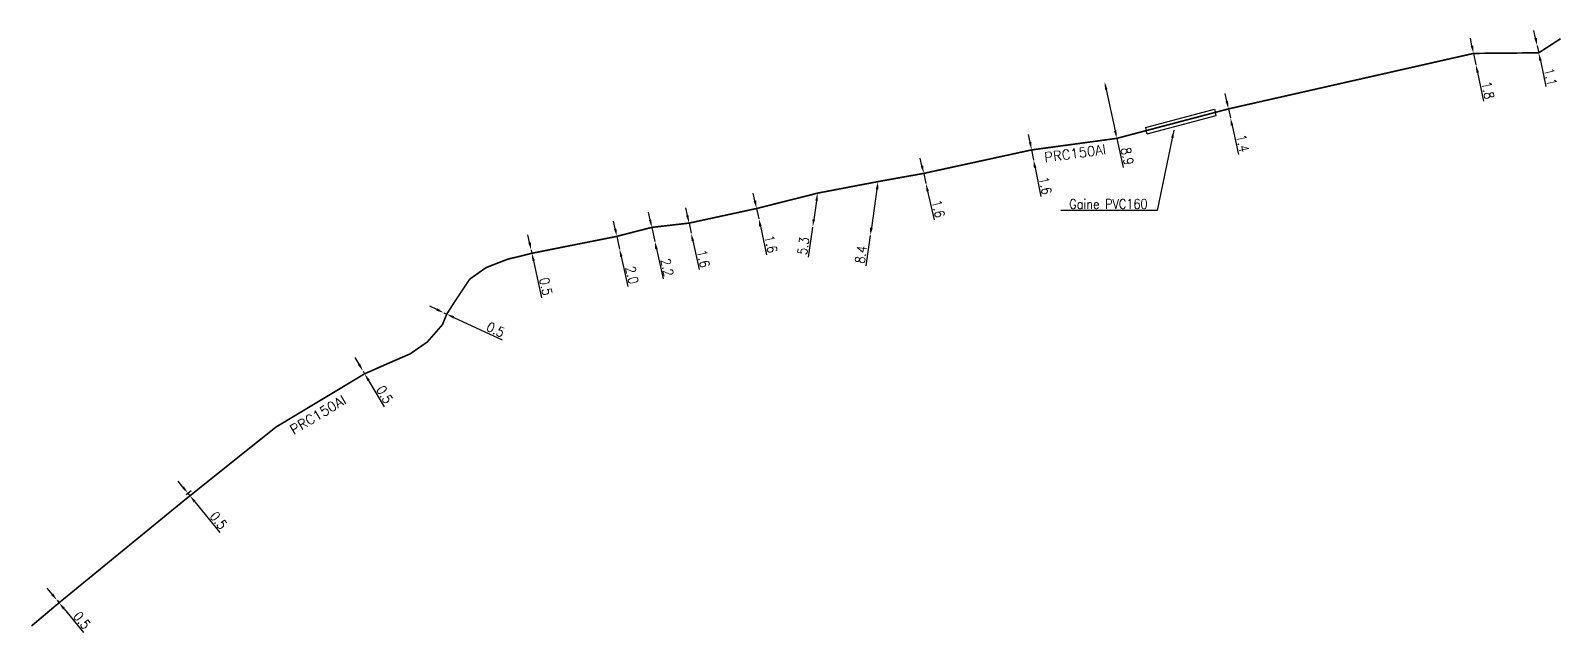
# Model space of a CAD drawing. Header units: millimetres. Extents: x 86000 to 86986, y 139260 to 140001.
# Drawn here: x 85999.9 to 86235.8, y 139908.5 to 140001.3 of the extents above; entities that cross this region are included whole.
import ezdxf
from ezdxf.enums import TextEntityAlignment as Align

# ---------------------------------------------------------------- set-up
doc = ezdxf.new("R2010")
doc.units = ezdxf.units.MM
doc.header["$PDMODE"] = 34
doc.layers.get('DEFPOINTS').update_dxf_attribs({"linetype": 'CONTINUOUS'})
doc.layers.add('M_130', color=3, linetype='M_ST_15')
doc.layers.add('M_400', color=7, linetype='CONTINUOUS')
doc.styles.get("Standard").update_dxf_attribs({"font": 'romans.shx', "width": 0.85})
doc.linetypes.add('M_ST_15', pattern='A,5,-0.3,["XX",Standard,S=1,R=0,X=0,Y=-0.5],-2.5', length=7.8)
doc.dimstyles.get("Standard").update_dxf_attribs({"dimtxt": 1.5, "dimasz": 1.2, "dimexe": 0.625, "dimexo": 0.625, "dimgap": 0.25, "dimtad": 1, "dimdec": 1, "dimzin": 0, "dimdsep": 46, "dimtxsty": 'Standard', "dimcen": -0.5, "dimadec": 0, "dimazin": 0, "dimtfac": 1, "dimtdec": 1, "dimtmove": 0, "dimatfit": 3, "dimfxl": 1, "dimtolj": 1, "dimtzin": 0, "dimarcsym": 0})

# ---------------------------------------------------------------- blocks, each defined once
blk = doc.blocks.new('*D0')
at = {"layer": 'DEFPOINTS', "color": 0, "linetype": 'Continuous', "transparency": 16777216}
for p in [(86003.95, 139913.48), (86003.95, 139913.48), (86004.26, 139913.09)]:
    blk.add_point(p, dxfattribs=at)
at = {"layer": 'M_130', "color": 0, "linetype": 'Continuous', "lineweight": -2, "transparency": 16777216}
for p, q in [((86003.19, 139914.41), (86002.43, 139915.34)), ((86003.95, 139913.48), (86004.26, 139913.09)), ((86005.03, 139912.17), (86008.01, 139908.52))]:
    blk.add_line(p, q, dxfattribs=at)
at = {"layer": 'M_130', "color": 0, "linetype": 'Continuous', "transparency": 16777216}
for points in [[(86003.34, 139914.54), (86003.03, 139914.28), (86003.95, 139913.48)], [(86005.18, 139912.29), (86004.87, 139912.04), (86004.26, 139913.09)]]:
    blk.add_solid(points, dxfattribs=at)
at = {"layer": 'M_130', "color": 0, "linetype": 'Continuous', "transparency": 16777216, "insert": (86007.78, 139910.38), "char_height": 1.5, "attachment_point": 5, "rotation": 309.315}
blk.add_mtext('\\A1;0.5', dxfattribs=at)
blk = doc.blocks.new('*D1')
at = {"layer": 'DEFPOINTS', "color": 0, "linetype": 'Continuous', "transparency": 16777216}
for p in [(86023.38, 139929.38), (86023.7, 139928.99), (86024.11, 139929.97)]:
    blk.add_point(p, dxfattribs=at)
at = {"layer": 'M_130', "color": 0, "linetype": 'Continuous', "lineweight": -2, "transparency": 16777216}
for p, q in [((86023.35, 139930.9), (86022.59, 139931.83)), ((86023.86, 139929.77), (86024.6, 139930.37)), ((86024.11, 139929.97), (86024.43, 139929.59)), ((86024.18, 139929.38), (86024.91, 139929.98)), ((86025.19, 139928.66), (86029.05, 139923.92))]:
    blk.add_line(p, q, dxfattribs=at)
at = {"layer": 'M_130', "color": 0, "linetype": 'Continuous', "transparency": 16777216}
for points in [[(86023.51, 139931.03), (86023.2, 139930.78), (86024.11, 139929.97)], [(86025.34, 139928.78), (86025.03, 139928.53), (86024.43, 139929.59)]]:
    blk.add_solid(points, dxfattribs=at)
at = {"layer": 'M_130', "color": 0, "linetype": 'Continuous', "transparency": 16777216, "insert": (86028.83, 139925.78), "char_height": 1.5, "attachment_point": 5, "rotation": 309.2171}
blk.add_mtext('\\A1;0.5', dxfattribs=at)
blk = doc.blocks.new('*D2')
at = {"layer": 'DEFPOINTS', "color": 0, "linetype": 'Continuous', "transparency": 16777216}
for p in [(86051.1, 139948.8), (86051.1, 139948.8), (86051.35, 139948.37)]:
    blk.add_point(p, dxfattribs=at)
at = {"layer": 'M_130', "color": 0, "linetype": 'Continuous', "lineweight": -2, "transparency": 16777216}
for p, q in [((86050.49, 139949.83), (86049.87, 139950.87)), ((86051.1, 139948.8), (86051.35, 139948.37)), ((86051.97, 139947.34), (86054.37, 139943.29))]:
    blk.add_line(p, q, dxfattribs=at)
at = {"layer": 'M_130', "color": 0, "linetype": 'Continuous', "transparency": 16777216}
for points in [[(86050.66, 139949.94), (86050.31, 139949.73), (86051.1, 139948.8)], [(86052.14, 139947.44), (86051.79, 139947.24), (86051.35, 139948.37)]]:
    blk.add_solid(points, dxfattribs=at)
at = {"layer": 'M_130', "color": 0, "linetype": 'Continuous', "transparency": 16777216, "insert": (86054.42, 139945.17), "char_height": 1.5, "attachment_point": 5, "rotation": 300.6919}
blk.add_mtext('\\A1;0.5', dxfattribs=at)
blk = doc.blocks.new('*D3')
at = {"layer": 'DEFPOINTS', "color": 0, "linetype": 'Continuous', "transparency": 16777216}
for p in [(86063.55, 139957.78), (86063.55, 139957.78), (86064.01, 139957.57)]:
    blk.add_point(p, dxfattribs=at)
at = {"layer": 'M_130', "color": 0, "linetype": 'Continuous', "lineweight": -2, "transparency": 16777216}
for p, q in [((86062.46, 139958.28), (86061.38, 139958.78)), ((86063.55, 139957.78), (86064.01, 139957.57)), ((86065.1, 139957.06), (86072.56, 139953.61))]:
    blk.add_line(p, q, dxfattribs=at)
at = {"layer": 'M_130', "color": 0, "linetype": 'Continuous', "transparency": 16777216}
for points in [[(86062.55, 139958.46), (86062.38, 139958.1), (86063.55, 139957.78)], [(86065.18, 139957.24), (86065.01, 139956.88), (86064.01, 139957.57)]]:
    blk.add_solid(points, dxfattribs=at)
at = {"layer": 'M_130', "color": 0, "linetype": 'Continuous', "transparency": 16777216, "insert": (86071.54, 139955.18), "char_height": 1.5, "attachment_point": 5, "rotation": 335.1706}
blk.add_mtext('\\A1;0.5', dxfattribs=at)
blk = doc.blocks.new('*D4')
at = {"layer": 'DEFPOINTS', "color": 0, "linetype": 'Continuous', "transparency": 16777216}
for p in [(86077.02, 139967.43), (86077.02, 139967.43), (86077.13, 139966.94)]:
    blk.add_point(p, dxfattribs=at)
at = {"layer": 'M_130', "color": 0, "linetype": 'Continuous', "lineweight": -2, "transparency": 16777216}
for p, q in [((86076.76, 139968.6), (86076.51, 139969.77)), ((86077.02, 139967.43), (86077.13, 139966.94)), ((86077.38, 139965.77), (86078.63, 139960.07))]:
    blk.add_line(p, q, dxfattribs=at)
at = {"layer": 'M_130', "color": 0, "linetype": 'Continuous', "transparency": 16777216}
for points in [[(86076.96, 139968.64), (86076.57, 139968.56), (86077.02, 139967.43)], [(86077.58, 139965.81), (86077.19, 139965.72), (86077.13, 139966.94)]]:
    blk.add_solid(points, dxfattribs=at)
at = {"layer": 'M_130', "color": 0, "linetype": 'Continuous', "transparency": 16777216, "insert": (86079.27, 139961.83), "char_height": 1.5, "attachment_point": 5, "rotation": 282.3321}
blk.add_mtext('\\A1;0.5', dxfattribs=at)
blk = doc.blocks.new('*D5')
at = {"layer": 'DEFPOINTS', "color": 0, "linetype": 'Continuous', "transparency": 16777216}
for p in [(86090.22, 139969.55), (86090.64, 139967.59), (86090.64, 139967.59)]:
    blk.add_point(p, dxfattribs=at)
at = {"layer": 'M_130', "color": 0, "linetype": 'Continuous', "lineweight": -2, "transparency": 16777216}
for p, q in [((86089.96, 139970.72), (86089.7, 139971.89)), ((86090.22, 139969.55), (86090.64, 139967.59)), ((86090.9, 139966.42), (86091.91, 139961.82))]:
    blk.add_line(p, q, dxfattribs=at)
at = {"layer": 'M_130', "color": 0, "linetype": 'Continuous', "transparency": 16777216}
for points in [[(86090.16, 139970.76), (86089.77, 139970.68), (86090.22, 139969.55)], [(86091.1, 139966.46), (86090.71, 139966.38), (86090.64, 139967.59)]]:
    blk.add_solid(points, dxfattribs=at)
at = {"layer": 'M_130', "color": 0, "linetype": 'Continuous', "transparency": 16777216, "insert": (86092.55, 139963.58), "char_height": 1.5, "attachment_point": 5, "rotation": 282.3383}
blk.add_mtext('\\A1;2.0', dxfattribs=at)
blk = doc.blocks.new('*D6')
at = {"layer": 'DEFPOINTS', "color": 0, "linetype": 'Continuous', "transparency": 16777216}
for p in [(86095.6, 139970.93), (86096.07, 139968.78), (86096.07, 139968.78)]:
    blk.add_point(p, dxfattribs=at)
at = {"layer": 'M_130', "color": 0, "linetype": 'Continuous', "lineweight": -2, "transparency": 16777216}
for p, q in [((86095.35, 139972.1), (86095.09, 139973.27)), ((86095.6, 139970.93), (86096.07, 139968.78)), ((86096.33, 139967.61), (86097.34, 139963.01))]:
    blk.add_line(p, q, dxfattribs=at)
at = {"layer": 'M_130', "color": 0, "linetype": 'Continuous', "transparency": 16777216}
for points in [[(86095.54, 139972.14), (86095.15, 139972.06), (86095.6, 139970.93)], [(86096.53, 139967.65), (86096.13, 139967.56), (86096.07, 139968.78)]]:
    blk.add_solid(points, dxfattribs=at)
at = {"layer": 'M_130', "color": 0, "linetype": 'Continuous', "transparency": 16777216, "insert": (86097.97, 139964.77), "char_height": 1.5, "attachment_point": 5, "rotation": 282.3383}
blk.add_mtext('\\A1;2.2', dxfattribs=at)
blk = doc.blocks.new('*D7')
at = {"layer": 'DEFPOINTS', "color": 0, "linetype": 'Continuous', "transparency": 16777216}
for p in [(86101.35, 139971.59), (86101.68, 139970.02), (86101.68, 139970.02)]:
    blk.add_point(p, dxfattribs=at)
at = {"layer": 'M_130', "color": 0, "linetype": 'Continuous', "lineweight": -2, "transparency": 16777216}
for p, q in [((86101.09, 139972.76), (86100.84, 139973.93)), ((86101.35, 139971.59), (86101.68, 139970.02)), ((86101.94, 139968.85), (86102.89, 139964.44))]:
    blk.add_line(p, q, dxfattribs=at)
at = {"layer": 'M_130', "color": 0, "linetype": 'Continuous', "transparency": 16777216}
for points in [[(86101.29, 139972.8), (86100.9, 139972.72), (86101.35, 139971.59)], [(86102.13, 139968.89), (86101.74, 139968.81), (86101.68, 139970.02)]]:
    blk.add_solid(points, dxfattribs=at)
at = {"layer": 'M_130', "color": 0, "linetype": 'Continuous', "transparency": 16777216, "insert": (86103.55, 139966.11), "char_height": 1.5, "attachment_point": 5, "rotation": 282.1937}
blk.add_mtext('\\A1;1.6', dxfattribs=at)
blk = doc.blocks.new('*D8')
at = {"layer": 'DEFPOINTS', "color": 0, "linetype": 'Continuous', "transparency": 16777216}
for p in [(86111.76, 139973.84), (86112.1, 139972.27), (86112.1, 139972.27)]:
    blk.add_point(p, dxfattribs=at)
at = {"layer": 'M_130', "color": 0, "linetype": 'Continuous', "lineweight": -2, "transparency": 16777216}
for p, q in [((86111.5, 139975.01), (86111.25, 139976.18)), ((86111.76, 139973.84), (86112.1, 139972.27)), ((86112.35, 139971.1), (86113.3, 139966.69))]:
    blk.add_line(p, q, dxfattribs=at)
at = {"layer": 'M_130', "color": 0, "linetype": 'Continuous', "transparency": 16777216}
for points in [[(86111.7, 139975.05), (86111.31, 139974.97), (86111.76, 139973.84)], [(86112.55, 139971.14), (86112.15, 139971.06), (86112.1, 139972.27)]]:
    blk.add_solid(points, dxfattribs=at)
at = {"layer": 'M_130', "color": 0, "linetype": 'Continuous', "transparency": 16777216, "insert": (86113.96, 139968.36), "char_height": 1.5, "attachment_point": 5, "rotation": 282.1937}
blk.add_mtext('\\A1;1.6', dxfattribs=at)
blk = doc.blocks.new('*D9')
at = {"layer": 'DEFPOINTS', "color": 0, "linetype": 'Continuous', "transparency": 16777216}
for p in [(86121.16, 139976.21), (86120.39, 139970.96), (86120.39, 139970.96)]:
    blk.add_point(p, dxfattribs=at)
at = {"layer": 'M_130', "color": 0, "linetype": 'Continuous', "lineweight": -2, "transparency": 16777216}
for p, q in [((86120.98, 139975.02), (86120.57, 139972.15)), ((86120.39, 139970.96), (86119.72, 139966.35))]:
    blk.add_line(p, q, dxfattribs=at)
at = {"layer": 'M_130', "color": 0, "linetype": 'Continuous', "transparency": 16777216}
for points in [[(86120.78, 139975.05), (86121.18, 139974.99), (86121.16, 139976.21)], [(86120.37, 139972.18), (86120.76, 139972.12), (86120.39, 139970.96)]]:
    blk.add_solid(points, dxfattribs=at)
at = {"layer": 'M_130', "color": 0, "linetype": 'Continuous', "transparency": 16777216, "insert": (86118.96, 139968.07), "char_height": 1.5, "attachment_point": 5, "rotation": 81.7363}
blk.add_mtext('\\A1;5.3', dxfattribs=at)
blk = doc.blocks.new('*D10')
at = {"layer": 'DEFPOINTS', "color": 0, "linetype": 'Continuous', "transparency": 16777216}
for p in [(86130.48, 139977.99), (86129.27, 139969.67), (86129.27, 139969.67)]:
    blk.add_point(p, dxfattribs=at)
at = {"layer": 'M_130', "color": 0, "linetype": 'Continuous', "lineweight": -2, "transparency": 16777216}
for p, q in [((86130.31, 139976.8), (86129.45, 139970.86)), ((86129.27, 139969.67), (86128.6, 139965))]:
    blk.add_line(p, q, dxfattribs=at)
at = {"layer": 'M_130', "color": 0, "linetype": 'Continuous', "transparency": 16777216}
for points in [[(86130.11, 139976.83), (86130.51, 139976.77), (86130.48, 139977.99)], [(86129.25, 139970.89), (86129.65, 139970.83), (86129.27, 139969.67)]]:
    blk.add_solid(points, dxfattribs=at)
at = {"layer": 'M_130', "color": 0, "linetype": 'Continuous', "transparency": 16777216, "insert": (86127.84, 139966.74), "char_height": 1.5, "attachment_point": 5, "rotation": 81.7363}
blk.add_mtext('\\A1;8.4', dxfattribs=at)
blk = doc.blocks.new('*D11')
at = {"layer": 'DEFPOINTS', "color": 0, "linetype": 'Continuous', "transparency": 16777216}
for p in [(86137.51, 139979.25), (86137.86, 139977.69), (86137.86, 139977.69)]:
    blk.add_point(p, dxfattribs=at)
at = {"layer": 'M_130', "color": 0, "linetype": 'Continuous', "lineweight": -2, "transparency": 16777216}
for p, q in [((86137.24, 139980.42), (86136.98, 139981.59)), ((86137.51, 139979.25), (86137.86, 139977.69)), ((86138.12, 139976.52), (86139.12, 139972.12))]:
    blk.add_line(p, q, dxfattribs=at)
at = {"layer": 'M_130', "color": 0, "linetype": 'Continuous', "transparency": 16777216}
for points in [[(86137.44, 139980.47), (86137.05, 139980.38), (86137.51, 139979.25)], [(86138.32, 139976.56), (86137.93, 139976.48), (86137.86, 139977.69)]]:
    blk.add_solid(points, dxfattribs=at)
at = {"layer": 'M_130', "color": 0, "linetype": 'Continuous', "transparency": 16777216, "insert": (86139.76, 139973.8), "char_height": 1.5, "attachment_point": 5, "rotation": 282.7354}
blk.add_mtext('\\A1;1.6', dxfattribs=at)
blk = doc.blocks.new('*D12')
at = {"layer": 'DEFPOINTS', "color": 0, "linetype": 'Continuous', "transparency": 16777216}
for p in [(86154.14, 139982.87), (86154.45, 139981.3), (86154.45, 139981.3)]:
    blk.add_point(p, dxfattribs=at)
at = {"layer": 'M_130', "color": 0, "linetype": 'Continuous', "lineweight": -2, "transparency": 16777216}
for p, q in [((86153.9, 139984.04), (86153.67, 139985.22)), ((86154.14, 139982.87), (86154.45, 139981.3)), ((86154.68, 139980.12), (86155.56, 139975.7))]:
    blk.add_line(p, q, dxfattribs=at)
at = {"layer": 'M_130', "color": 0, "linetype": 'Continuous', "transparency": 16777216}
for points in [[(86154.1, 139984.08), (86153.71, 139984.01), (86154.14, 139982.87)], [(86154.88, 139980.16), (86154.49, 139980.08), (86154.45, 139981.3)]]:
    blk.add_solid(points, dxfattribs=at)
at = {"layer": 'M_130', "color": 0, "linetype": 'Continuous', "transparency": 16777216, "insert": (86156.25, 139977.36), "char_height": 1.5, "attachment_point": 5, "rotation": 281.2595}
blk.add_mtext('\\A1;1.6', dxfattribs=at)
blk = doc.blocks.new('*D13')
at = {"layer": 'DEFPOINTS', "color": 0, "linetype": 'Continuous', "transparency": 16777216}
for p in [(86165.39, 139993.36), (86165.39, 139993.36), (86167.27, 139984.65)]:
    blk.add_point(p, dxfattribs=at)
at = {"layer": 'M_130', "color": 0, "linetype": 'Continuous', "lineweight": -2, "transparency": 16777216}
for p, q in [((86165.65, 139992.18), (86167.02, 139985.83)), ((86167.27, 139984.65), (86168.24, 139980.17))]:
    blk.add_line(p, q, dxfattribs=at)
at = {"layer": 'M_130', "color": 0, "linetype": 'Continuous', "transparency": 16777216}
for points in [[(86165.84, 139992.22), (86165.45, 139992.14), (86165.39, 139993.36)], [(86167.21, 139985.87), (86166.82, 139985.79), (86167.27, 139984.65)]]:
    blk.add_solid(points, dxfattribs=at)
at = {"layer": 'M_130', "color": 0, "linetype": 'Continuous', "transparency": 16777216, "insert": (86168.89, 139981.9), "char_height": 1.5, "attachment_point": 5, "rotation": 282.1579}
blk.add_mtext('\\A1;8.9', dxfattribs=at)
blk = doc.blocks.new('*D14')
at = {"layer": 'DEFPOINTS', "color": 0, "linetype": 'Continuous', "transparency": 16777216}
for p in [(86184.48, 139989.19), (86184.78, 139987.82), (86184.78, 139987.82)]:
    blk.add_point(p, dxfattribs=at)
at = {"layer": 'M_130', "color": 0, "linetype": 'Continuous', "lineweight": -2, "transparency": 16777216}
for p, q in [((86184.23, 139990.36), (86183.97, 139991.54)), ((86184.48, 139989.19), (86184.78, 139987.82)), ((86185.04, 139986.65), (86186.02, 139982.18))]:
    blk.add_line(p, q, dxfattribs=at)
at = {"layer": 'M_130', "color": 0, "linetype": 'Continuous', "transparency": 16777216}
for points in [[(86184.42, 139990.41), (86184.03, 139990.32), (86184.48, 139989.19)], [(86185.23, 139986.69), (86184.84, 139986.61), (86184.78, 139987.82)]]:
    blk.add_solid(points, dxfattribs=at)
at = {"layer": 'M_130', "color": 0, "linetype": 'Continuous', "transparency": 16777216, "insert": (86186.67, 139983.89), "char_height": 1.5, "attachment_point": 5, "rotation": 282.3562}
blk.add_mtext('\\A1;1.4', dxfattribs=at)
blk = doc.blocks.new('*D16')
at = {"layer": 'DEFPOINTS', "color": 0, "linetype": 'Continuous', "transparency": 16777216}
for p in [(86222.25, 139997.74), (86222.62, 139995.98), (86222.62, 139995.98)]:
    blk.add_point(p, dxfattribs=at)
at = {"layer": 'M_130', "color": 0, "linetype": 'Continuous', "lineweight": -2, "transparency": 16777216}
for p, q in [((86222, 139998.92), (86221.76, 140000.09)), ((86222.25, 139997.74), (86222.62, 139995.98)), ((86222.87, 139994.81), (86223.8, 139990.4))]:
    blk.add_line(p, q, dxfattribs=at)
at = {"layer": 'M_130', "color": 0, "linetype": 'Continuous', "transparency": 16777216}
for points in [[(86222.2, 139998.96), (86221.81, 139998.88), (86222.25, 139997.74)], [(86223.07, 139994.85), (86222.67, 139994.77), (86222.62, 139995.98)]]:
    blk.add_solid(points, dxfattribs=at)
at = {"layer": 'M_130', "color": 0, "linetype": 'Continuous', "transparency": 16777216, "insert": (86224.47, 139992.07), "char_height": 1.5, "attachment_point": 5, "rotation": 281.8988}
blk.add_mtext('\\A1;1.8', dxfattribs=at)
blk = doc.blocks.new('*D17')
at = {"layer": 'DEFPOINTS', "color": 0, "linetype": 'Continuous', "transparency": 16777216}
for p in [(86232.06, 139998.91), (86232.06, 139998.91), (86232.29, 139997.83)]:
    blk.add_point(p, dxfattribs=at)
at = {"layer": 'M_130', "color": 0, "linetype": 'Continuous', "lineweight": -2, "transparency": 16777216}
for p, q in [((86231.81, 140000.08), (86231.56, 140001.25)), ((86232.06, 139998.91), (86232.29, 139997.83)), ((86232.55, 139996.66), (86233.41, 139992.64))]:
    blk.add_line(p, q, dxfattribs=at)
at = {"layer": 'M_130', "color": 0, "linetype": 'Continuous', "transparency": 16777216}
for points in [[(86232.01, 140000.12), (86231.62, 140000.04), (86232.06, 139998.91)], [(86232.74, 139996.7), (86232.35, 139996.61), (86232.29, 139997.83)]]:
    blk.add_solid(points, dxfattribs=at)
at = {"layer": 'M_130', "color": 0, "linetype": 'Continuous', "transparency": 16777216, "insert": (86234.11, 139994.13), "char_height": 1.5, "attachment_point": 5, "rotation": 282.1004}
blk.add_mtext('\\A1;1.1', dxfattribs=at)

msp = doc.modelspace()

# ---------------------------------------------------------------- linework, layer by layer
at = {"layer": 'M_130', "flags": 128}
msp.add_lwpolyline([(86235.66, 140000, 0.25, 0.25, 0), (86232.29, 139997.83, 0.25, 0.25, 0), (86222.25, 139997.74, 0.25, 0.25, 0), (86184.48, 139989.19, 0.25, 0.25, 0), (86167.27, 139984.65, 0.25, 0.25, 0), (86154.14, 139982.87, 0.25, 0.25, 0), (86137.51, 139979.25, 0.25, 0.25, 0), (86130.48, 139977.99, 0.25, 0.25, 0), (86121.16, 139976.21, 0.25, 0.25, 0), (86111.76, 139973.84, 0.25, 0.25, 0), (86101.35, 139971.59, 0.25, 0.25, 0), (86095.6, 139970.93, 0.25, 0.25, 0), (86090.22, 139969.55, 0.25, 0.25, 0), (86077.13, 139966.94, 0.25, 0.25, 0), (86073.32, 139966, 0.25, 0.25, 0), (86070.08, 139964.74, 0.25, 0.25, 0), (86067.55, 139962.96, 0.25, 0.25, 0), (86065.14, 139959.34, 0.25, 0.25, 0), (86064.01, 139957.57, 0.25, 0.25, 0), (86063.34, 139955.94, 0.25, 0.25, 0), (86061.01, 139953.27, 0.25, 0.25, 0), (86058.38, 139951.45, 0.25, 0.25, 0), (86055.02, 139949.99, 0.25, 0.25, 0), (86051.35, 139948.37, 0.25, 0.25, 0), (86037.68, 139940.16, 0.25, 0.25, 0), (86023.7, 139928.99, 0.25, 0.25, 0), (86004.26, 139913.09, 0.25, 0.25, 0), (86000, 139909.5, 0, 0, 0)], format="xyseb", dxfattribs=at)
at = {"layer": 'M_400', "color": 7, "linetype": 'CONTINUOUS'}
for p, q in [((86171.67, 139986.33), (86182.34, 139989.14)), ((86171.93, 139985.37), (86182.59, 139988.18)), ((86182.34, 139989.14), (86182.46, 139988.66)), ((86182.59, 139988.18), (86182.46, 139988.66)), ((86171.67, 139986.33), (86171.8, 139985.85)), ((86171.93, 139985.37), (86171.8, 139985.85))]:
    msp.add_line(p, q, dxfattribs=at)

# ---------------------------------------------------------------- texts
at = {"layer": 'M_130'}
for rotation, p in [(7.7508, (86160.85, 139982.34)), (30.9939, (86044.16, 139942.06))]:
    msp.add_text('PRC150Al', height=1.5, rotation=rotation, dxfattribs=at).set_placement(p, align=Align.MIDDLE)
at = {"layer": 'M_400', "linetype": 'Continuous', "insert": (86172.02, 139973.79), "char_height": 1.5, "attachment_point": 9}
msp.add_mtext('Gaine PVC160', dxfattribs=at)

# ---------------------------------------------------------------- dimensions: what is measured, and where the dimension line sits
at = {"layer": 'M_130', "linetype": 'Continuous'}
for base, p1, p2, angle, picture, middle in [((86222.62, 139995.98), (86222.25, 139997.74), (86222.62, 139995.98), 101.8988, '*D16', (86223.49, 139991.86)), ((86232.06, 139998.91), (86232.29, 139997.83), (86232.06, 139998.91), 282.1004, '*D17', (86233.13, 139993.92)), ((86165.39, 139993.36), (86167.27, 139984.65), (86165.39, 139993.36), 282.1579, '*D13', (86167.91, 139981.69)), ((86184.78, 139987.82), (86184.48, 139989.19), (86184.78, 139987.82), 102.3562, '*D14', (86185.69, 139983.67)), ((86154.45, 139981.3), (86154.14, 139982.87), (86154.45, 139981.3), 101.2595, '*D12', (86155.27, 139977.17)), ((86137.86, 139977.69), (86137.51, 139979.25), (86137.86, 139977.69), 102.7354, '*D11', (86138.79, 139973.58)), ((86112.1, 139972.27), (86111.76, 139973.84), (86112.1, 139972.27), 102.1937, '*D8', (86112.99, 139968.15)), ((86120.39, 139970.96), (86121.16, 139976.21), (86120.39, 139970.96), 81.7363, '*D9', (86119.95, 139967.92)), ((86129.27, 139969.67), (86130.48, 139977.99), (86129.27, 139969.67), 81.7363, '*D10', (86128.83, 139966.6)), ((86101.68, 139970.02), (86101.35, 139971.59), (86101.68, 139970.02), 102.1937, '*D7', (86102.57, 139965.9)), ((86090.64, 139967.59), (86090.22, 139969.55), (86090.64, 139967.59), 102.3383, '*D5', (86091.57, 139963.37)), ((86096.07, 139968.78), (86095.6, 139970.93), (86096.07, 139968.78), 102.3383, '*D6', (86097, 139964.56)), ((86077.02, 139967.43), (86077.13, 139966.94), (86077.02, 139967.43), 282.3321, '*D4', (86078.29, 139961.62)), ((86063.55, 139957.78), (86064.01, 139957.57), (86063.55, 139957.78), 335.1706, '*D3', (86071.12, 139954.28)), ((86051.1, 139948.8), (86051.35, 139948.37), (86051.1, 139948.8), 300.6919, '*D2', (86053.56, 139944.66)), ((86024.11, 139929.97), (86023.7, 139928.99), (86023.38, 139929.38), 309.2171, '*D1', (86028.05, 139925.14)), ((86003.95, 139913.48), (86004.26, 139913.09), (86003.95, 139913.48), 309.315, '*D0', (86007, 139909.75))]:
    dim = msp.add_linear_dim(base=base, p1=p1, p2=p2, angle=angle, dimstyle='Standard', dxfattribs=at)
    dim.commit()
    dim.dimension.update_dxf_attribs({"geometry": picture, "text_midpoint": middle, "dimtype": 160})

# ---------------------------------------------------------------- leaders
at = {"layer": 'M_400', "linetype": 'Continuous', "annotation_type": 0, "has_hookline": 1, "hookline_direction": 1, "text_width": 13.36}
msp.add_leader([(86176.08, 139985.92), (86173.47, 139973.54), (86172.27, 139973.54)], dimstyle='Standard', override={"dimgap": 0.25, "dimtad": 1}, dxfattribs=at)

doc.saveas('drawing.dxf')
